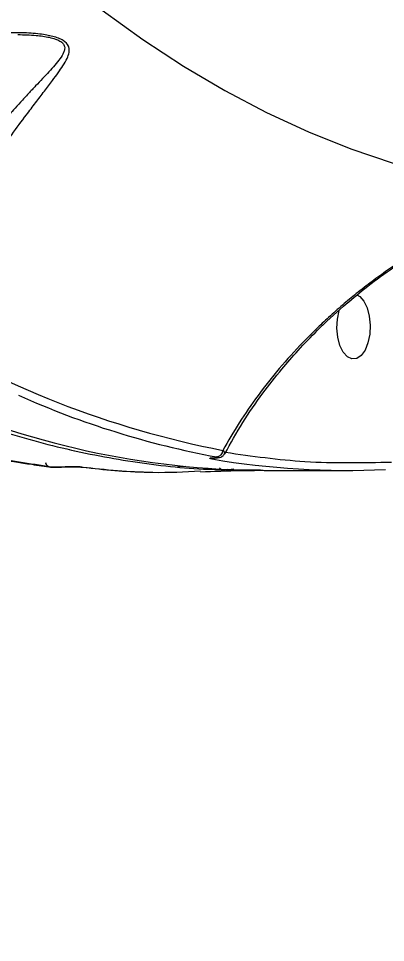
# Model space of a CAD drawing. Header units: millimetres. Extents: x -5873 to 5805, y -5301 to 4302.
# Drawn here: x 357.6 to 408.7, y 566.6 to 695.2 of the extents above; entities that cross this region are included whole.
import ezdxf

# ---------------------------------------------------------------- set-up
doc = ezdxf.new("R2010")
doc.units = ezdxf.units.MM
doc.layers.add('DIKOM_ОБЪЕКТ', color=7, linetype='Continuous')
doc.layers.add('DIKOM_РАЗМЕР_ОБЪЕКТА', color=7, linetype='Continuous')
doc.styles.add('style1', font='arial.ttf', dxfattribs={"width": 0.8})
doc.dimstyles.new('1-50', dxfattribs={"dimtxt": 300, "dimasz": 200, "dimexe": 100, "dimexo": 0, "dimgap": 100, "dimtad": 1, "dimtxsty": 'style1', "dimcen": 200, "dimclrd": 7, "dimclre": 7, "dimclrt": 7, "dimadec": 1, "dimazin": 2, "dimtfac": 1, "dimtmove": 0, "dimatfit": 2, "dimfxl": 0, "dimlwd": 25, "dimlwe": 18, "dimarcsym": 0})

# ---------------------------------------------------------------- blocks, each defined once
blk = doc.blocks.new('*D9')
at = {"layer": 'Defpoints', "color": 0, "transparency": 16777216}
for p in [(1338.11, 2802.44), (-4588.97, -1585.51), (-117.5, -1585.51)]:
    blk.add_point(p, dxfattribs=at)
at = {"layer": 'DIKOM_РАЗМЕР_ОБЪЕКТА', "color": 7, "lineweight": 18, "transparency": 16777216}
for p, q in [((1338.11, 2802.44), (-4688.97, 2802.44)), ((-117.5, -1585.51), (-4688.97, -1585.51))]:
    blk.add_line(p, q, dxfattribs=at)
at = {"layer": 'DIKOM_РАЗМЕР_ОБЪЕКТА', "color": 7, "lineweight": 25, "transparency": 16777216}
blk.add_line((-4588.97, 2602.44), (-4588.97, -1385.51), dxfattribs=at)
at = {"layer": 'DIKOM_РАЗМЕР_ОБЪЕКТА', "color": 7, "transparency": 16777216}
for points in [[(-4622.31, 2602.44), (-4555.64, 2602.44), (-4588.97, 2802.44)], [(-4622.31, -1385.51), (-4555.64, -1385.51), (-4588.97, -1585.51)]]:
    blk.add_solid(points, dxfattribs=at)
at = {"layer": 'DIKOM_РАЗМЕР_ОБЪЕКТА', "color": 7, "transparency": 16777216, "insert": (-4842.15, 460.98), "char_height": 300, "attachment_point": 5, "rotation": 90, "style": 'style1'}
blk.add_mtext('4400', dxfattribs=at)
blk = doc.blocks.new('*D10')
at = {"layer": 'Defpoints', "color": 0, "transparency": 16777216}
for p in [(4304.51, 1053.39), (-1538.59, -1332.39), (4304.51, -4224.84)]:
    blk.add_point(p, dxfattribs=at)
at = {"layer": 'DIKOM_РАЗМЕР_ОБЪЕКТА', "color": 7, "lineweight": 18, "transparency": 16777216}
for p, q in [((4304.51, 1053.39), (4304.51, -4324.84)), ((-1538.59, -1332.39), (-1538.59, -4324.84))]:
    blk.add_line(p, q, dxfattribs=at)
at = {"layer": 'DIKOM_РАЗМЕР_ОБЪЕКТА', "color": 7, "lineweight": 25, "transparency": 16777216}
blk.add_line((-1338.59, -4224.84), (4104.51, -4224.84), dxfattribs=at)
at = {"layer": 'DIKOM_РАЗМЕР_ОБЪЕКТА', "color": 7, "transparency": 16777216}
for points in [[(-1338.59, -4191.51), (-1338.59, -4258.18), (-1538.59, -4224.84)], [(4104.51, -4191.51), (4104.51, -4258.18), (4304.51, -4224.84)]]:
    blk.add_solid(points, dxfattribs=at)
at = {"layer": 'DIKOM_РАЗМЕР_ОБЪЕКТА', "color": 7, "transparency": 16777216, "insert": (1679.28, -3971.67), "char_height": 300, "attachment_point": 5, "style": 'style1'}
blk.add_mtext('5850', dxfattribs=at)

msp = doc.modelspace()

# ---------------------------------------------------------------- linework, layer by layer
at = {"layer": 'DIKOM_ОБЪЕКТ', "color": 7, "linetype": 'Continuous', "lineweight": 15}
for p, q in [((364.792, 635.26), (364.792, 635.254)), ((365.485, 635.123), (365.485, 635.121)), ((384.893, 634.066), (384.982, 634.066)), ((384.893, 634.066), (384.94, 634.062)), ((384.94, 634.062), (385.029, 634.062)), ((362.075, 632.781), (362.192, 632.778)), ((363.531, 632.763), (364.385, 632.807)), ((364.451, 632.808), (364.385, 632.807)), ((364.391, 632.809), (364.488, 632.814)), ((366.124, 632.829), (366.107, 632.836)), ((379.792, 632.9), (380.52, 632.921)), ((380.046, 632.874), (380.864, 632.903)), ((385.976, 632.351), (386.016, 632.356)), ((386.016, 632.356), (385.985, 632.355)), ((385.993, 632.355), (386.016, 632.356)), ((386.003, 632.342), (386.046, 632.34)), ((386.016, 632.356), (387.58, 632.547)), ((386.704, 632.448), (386.016, 632.356)), ((391.334, 632.321), (391.7, 632.329)), ((390.468, 632.302), (391.334, 632.321)), ((391.833, 632.304), (403.404, 632.304))]:
    msp.add_line(p, q, dxfattribs=at)
at = {"layer": 'DIKOM_ОБЪЕКТ', "color": 7, "linetype": 'Continuous', "lineweight": 15, "flags": 128}
for points in [[(308.397, 769.462), (312.902, 761.763), (317.525, 754.335), (322.263, 747.183), (327.111, 740.316), (332.065, 733.739), (337.12, 727.458), (342.271, 721.479), (347.513, 715.808), (352.842, 710.45), (358.253, 705.41), (363.741, 700.693), (369.3, 696.303), (374.925, 692.245), (380.611, 688.521), (386.353, 685.136), (392.146, 682.092), (397.984, 679.393), (403.862, 677.04), (409.773, 675.037)], [(404.716, 656.717), (405.121, 656.482), (405.693, 655.842), (406.148, 654.915), (406.45, 653.776), (406.575, 652.519), (406.513, 651.244), (406.268, 650.055), (405.86, 649.048), (405.323, 648.305), (404.699, 647.886), (404.04, 647.825), (403.399, 648.127), (402.828, 648.767), (402.372, 649.694), (402.07, 650.832), (401.945, 652.09), (402.008, 653.365), (402.253, 654.554), (402.253, 654.554)], [(384.982, 634.066), (385.042, 634.062), (385.061, 634.064)], [(363.643, 632.771), (363.619, 632.766), (363.531, 632.763)], [(363.531, 632.763), (363.619, 632.766), (363.635, 632.77)], [(364.385, 632.807), (364.472, 632.811), (364.521, 632.824)], [(366.206, 632.801), (366.294, 632.782), (366.44, 632.774)]]:
    msp.add_lwpolyline(points, dxfattribs=at)
at = {"layer": 'DIKOM_ОБЪЕКТ', "color": 7, "linetype": 'Continuous', "lineweight": 15}
for centre, radius, start, end in [((410.816, 763.298), 130.561, 238.07301, 259.08493), ((392.484, 750.61), 118.308, 245.5552, 269.68452), ((407.975, 755.899), 123.837, 246.01781, 259.39971), ((385.117, 635.151), 0.978, 274.51929, 356.9266), ((384.553, 634.706), 0.806, 270.63496, 307.15683), ((403.404, 744.449), 112.143, 260.32735, 272.71009), ((362.18, 633.605), 0.827, 194.70931, 270.79692), ((362.191, 633.607), 0.836, 199.21111, 258.62249), ((386.203, 633.148), 0.823, 235.51027, 272.35133)]:
    msp.add_arc(centre, radius, start, end, dxfattribs=at)
for points, knots in [([(187.009, 907.701), (188.276, 901.279), (190.804, 888.462), (195.196, 869.765), (199.999, 851.549), (205.247, 833.862), (210.928, 816.695), (216.926, 800.368), (223.217, 784.856), (229.752, 770.187), (236.622, 756.133), (243.791, 742.758), (251.398, 729.818), (259.462, 717.35), (268.004, 705.413), (276.87, 694.254), (286.028, 683.925), (295.43, 674.486), (304.842, 666.14), (314.23, 658.834), (323.584, 652.505), (333.091, 647.004), (342.752, 642.339), (352.741, 638.458), (363.012, 635.437), (373.514, 633.397), (382.943, 632.339), (388.869, 632.392), (391.293, 632.413)], [0, 0, 0, 0, 0.0400953, 0.0800379, 0.1197786, 0.1594136, 0.1990368, 0.2387417, 0.2763388, 0.3141464, 0.3518219, 0.3893097, 0.426691, 0.466309, 0.5059894, 0.545827, 0.5859056, 0.625881, 0.665642, 0.7030219, 0.7403758, 0.7777824, 0.8153207, 0.8530729, 0.8931048, 0.932902, 0.9725618, 1, 1, 1, 1]), ([(349.785, 669.42), (350.306, 670.138), (351.369, 671.601), (352.947, 673.811), (354.751, 676.331), (356.715, 679.038), (358.536, 681.487), (360.039, 683.467), (361.256, 685.057), (362.306, 686.436), (363.162, 687.6), (363.862, 688.627), (364.406, 689.569), (364.688, 690.343), (364.725, 690.914), (364.59, 691.489), (364.102, 692.014), (363.223, 692.428), (362.444, 692.672), (361.56, 692.863), (360.157, 693.074), (358.082, 693.207), (355.399, 693.156), (352.22, 692.863), (348.638, 692.226), (344.711, 691.086), (340.889, 689.529), (338.548, 688.064), (337.378, 687.333)], [0, 0, 0, 0, 0.0400534, 0.0817018, 0.1253592, 0.1880306, 0.2501083, 0.2913219, 0.3332904, 0.3746816, 0.4071102, 0.4370805, 0.4709418, 0.4998265, 0.5163428, 0.5313525, 0.5627195, 0.5779161, 0.5941646, 0.6090072, 0.6253521, 0.6651574, 0.7080089, 0.7505731, 0.8125542, 0.8748073, 0.9374356, 1, 1, 1, 1]), ([(357.537, 692.925), (358.401, 692.908), (359.593, 692.885), (361.045, 692.714), (361.959, 692.553), (362.781, 692.33), (363.447, 692.034), (363.806, 691.739), (363.979, 691.477), (364.074, 691.212), (364.075, 690.862), (363.897, 690.299), (363.44, 689.576), (362.721, 688.694), (361.896, 687.774), (360.992, 686.811), (360.035, 685.798), (359.008, 684.704), (357.976, 683.587), (356.783, 682.272), (355.465, 680.78), (353.952, 679.017), (352.152, 676.859), (350.019, 674.222), (348.35, 672.124), (347.512, 671.07)], [0, 0, 0, 0, 0.0617308, 0.0851483, 0.108515, 0.1333603, 0.1559241, 0.1788316, 0.1907634, 0.2032183, 0.2253045, 0.2504382, 0.2976367, 0.3444568, 0.3912128, 0.4380804, 0.4850862, 0.5318637, 0.5823498, 0.624951, 0.688743, 0.7507219, 0.8121843, 0.9056837, 1, 1, 1, 1]), ([(413.199, 662.847), (412.502, 662.424), (411.074, 661.558), (408.949, 660.135), (406.783, 658.58), (404.696, 656.963), (402.684, 655.295), (400.817, 653.64), (398.977, 651.905), (396.635, 649.549), (393.877, 646.493), (390.925, 642.755), (388.285, 638.951), (386.825, 636.384), (386.094, 635.099)], [0, 0, 0, 0, 0.0582653, 0.1194063, 0.1834728, 0.2505195, 0.3109851, 0.3747113, 0.4347249, 0.4995489, 0.6251062, 0.7503634, 0.8750549, 1, 1, 1, 1]), ([(386.353, 634.629), (387.151, 636.082), (388.708, 638.917), (391.437, 642.844), (394.057, 646.183), (396.606, 649.099), (399.435, 652.041), (402.536, 654.925), (405.932, 657.734), (409.451, 660.365), (412.085, 662.014), (413.467, 662.879)], [0, 0, 0, 0, 0.1386421, 0.2705789, 0.3806363, 0.4686953, 0.5652844, 0.6855684, 0.7791706, 0.8841216, 1, 1, 1, 1]), ([(338.554, 638.283), (342.458, 637.054), (350.298, 634.585), (358.217, 633.382), (362.192, 632.778)], [0, 0, 0, 0, 0.4980134, 1, 1, 1, 1]), ([(362.192, 632.778), (359.23, 633.221), (353.315, 634.108), (345.432, 636.015), (340.538, 637.684), (338.56, 638.359)], [0, 0, 0, 0, 0.3741076, 0.7471514, 1, 1, 1, 1]), ([(347.509, 635.672), (348.268, 635.436), (349.42, 635.078), (350.973, 634.738), (352.143, 634.478), (353.279, 634.242), (354.376, 634.024), (355.609, 633.792), (357.199, 633.511), (359.343, 633.166), (360.969, 632.95), (361.88, 632.829)], [0, 0, 0, 0, 0.1596752, 0.242036, 0.3243982, 0.4043341, 0.4790824, 0.5534112, 0.6615709, 0.8103904, 1, 1, 1, 1]), ([(386.315, 634.647), (386.334, 634.708), (386.375, 634.84), (386.192, 635.008), (386.094, 635.099)], [0, 0, 0, 0, 0.4644514, 1, 1, 1, 1]), ([(384.562, 633.9), (384.464, 633.919), (384.269, 633.958), (384.224, 634.003), (384.302, 634.033), (384.432, 634.051), (384.623, 634.064), (384.804, 634.065), (384.893, 634.066)], [0, 0, 0, 0, 0.2496058, 0.4993529, 0.6272932, 0.7499001, 0.8763384, 1, 1, 1, 1]), ([(384.982, 634.066), (385.039, 634.066), (385.154, 634.067), (385.279, 634.075), (385.363, 634.086), (385.413, 634.106), (385.383, 634.136), (385.257, 634.163), (385.195, 634.176)], [0, 0, 0, 0, 0.1242177, 0.2500667, 0.3725916, 0.5005243, 0.750302, 1, 1, 1, 1]), ([(385.061, 634.064), (385.194, 634.068), (385.455, 634.077), (385.794, 634.151), (386.054, 634.296), (386.231, 634.47), (386.297, 634.581), (386.33, 634.636)], [0, 0, 0, 0, 0.257738, 0.5081584, 0.7558844, 0.879217, 1, 1, 1, 1]), ([(409.551, 633.431), (405.531, 633.343), (397.818, 633.176), (390.125, 634.263), (386.442, 634.783)], [0, 0, 0, 0, 0.5211812, 1, 1, 1, 1]), ([(362.192, 632.778), (362.27, 632.77), (362.387, 632.759), (362.612, 632.75), (362.794, 632.747), (362.986, 632.746), (363.243, 632.75), (363.416, 632.758), (363.531, 632.763)], [0, 0, 0, 0, 0.2500432, 0.375281, 0.5002873, 0.6245948, 0.7505167, 1, 1, 1, 1]), ([(363.531, 632.763), (363.402, 632.757), (363.143, 632.746), (362.729, 632.746), (362.395, 632.757), (362.26, 632.771), (362.192, 632.778)], [0, 0, 0, 0, 0.2791746, 0.5577759, 0.7782753, 1, 1, 1, 1]), ([(364.385, 632.807), (364.225, 632.799), (363.941, 632.785), (363.656, 632.769), (363.531, 632.763)], [0, 0, 0, 0, 0.5600376, 1, 1, 1, 1]), ([(364.385, 632.807), (364.472, 632.811), (364.645, 632.819), (364.936, 632.825), (365.234, 632.827), (365.53, 632.824), (365.81, 632.817), (366.15, 632.802), (366.324, 632.785), (366.44, 632.774)], [0, 0, 0, 0, 0.1258355, 0.250342, 0.3754552, 0.5003391, 0.6247801, 0.7504024, 1, 1, 1, 1]), ([(366.44, 632.774), (366.306, 632.787), (366.041, 632.812), (365.438, 632.828), (364.854, 632.827), (364.541, 632.814), (364.385, 632.807)], [0, 0, 0, 0, 0.2808423, 0.5603398, 0.7800133, 1, 1, 1, 1]), ([(366.107, 632.836), (369.018, 632.484), (371.969, 632.126), (374.991, 632.127), (375.032, 632.127)], [0, 0, 0, 0, 0.9866519, 1, 1, 1, 1]), ([(366.44, 632.774), (369.765, 632.431), (375.361, 631.854), (380.759, 632.123), (382.95, 632.232)], [0, 0, 0, 0, 0.594199, 1, 1, 1, 1]), ([(385.967, 632.366), (385.968, 632.367), (385.979, 632.374), (385.946, 632.398), (385.87, 632.447), (385.762, 632.525), (385.676, 632.595), (385.635, 632.644), (385.63, 632.651)], [0, 0, 0, 0, 0.0449934, 0.2917424, 0.5197908, 0.7414131, 0.9669063, 1, 1, 1, 1]), ([(386.237, 632.326), (386.292, 632.331), (386.403, 632.341), (386.425, 632.349), (386.345, 632.348), (386.304, 632.348)], [0, 0, 0, 0, 0.332955, 0.6663626, 1, 1, 1, 1]), ([(382.954, 632.109), (384.838, 632.192), (387.381, 632.304), (389.815, 632.285), (390.447, 632.28)], [0, 0, 0, 0, 0.7408126, 1, 1, 1, 1])]:
    msp.add_open_spline(points, degree=3, knots=knots, dxfattribs=at)

# ---------------------------------------------------------------- dimensions: what is measured, and where the dimension line sits
at = {"layer": 'DIKOM_РАЗМЕР_ОБЪЕКТА'}
dim = msp.add_linear_dim(base=(-4588.973, -1585.515), p1=(1338.114, 2802.437), p2=(-117.504, -1585.515), angle=90, text='4400', dimstyle='1-50', dxfattribs=at)
dim.commit()
dim.dimension.update_dxf_attribs({"geometry": '*D9', "text_midpoint": (-4588.973, 460.978), "dimtype": 160})
dim = msp.add_linear_dim(base=(4304.512, -4224.842), p1=(-1538.592, -1332.389), p2=(4304.512, 1053.391), text='5850', dimstyle='1-50', dxfattribs=at)
dim.commit()
dim.dimension.update_dxf_attribs({"geometry": '*D10', "text_midpoint": (1679.282, -4224.842), "dimtype": 160})

doc.saveas('drawing.dxf')
